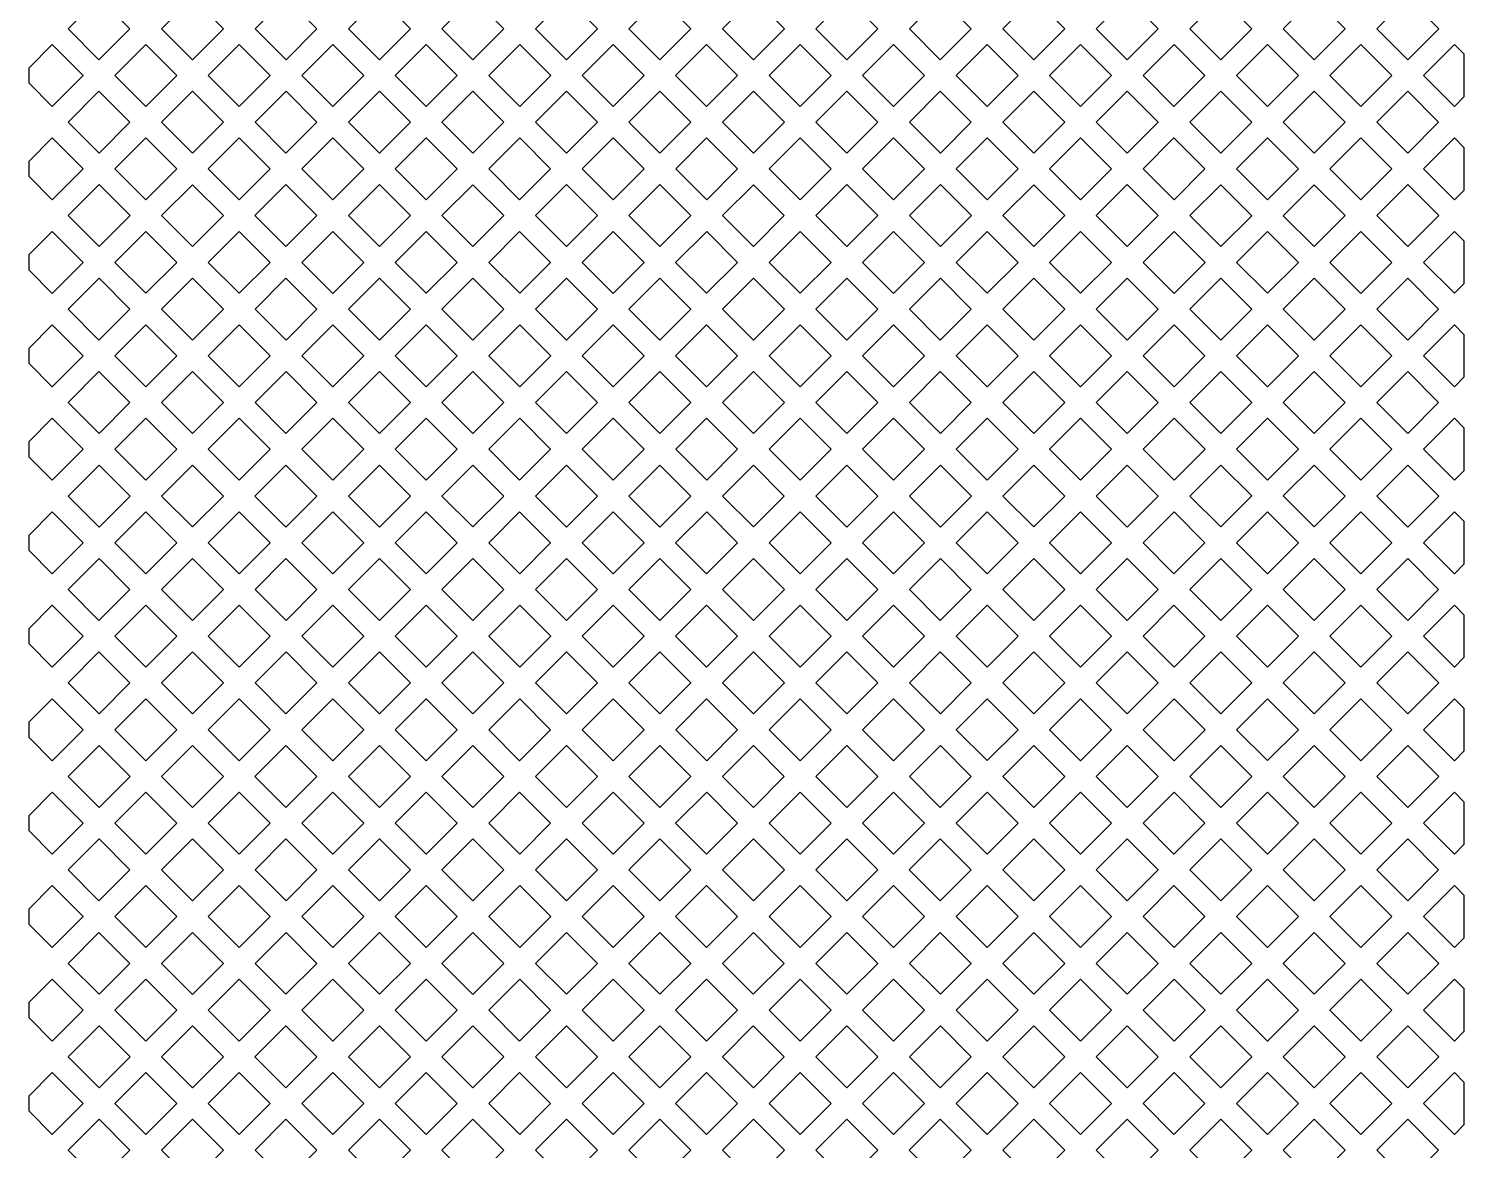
# Model space of a CAD drawing. Extents: x 726 to 4465, y 139 to 737.
# Drawn here: x 3900.275 to 3905.185, y 414.361 to 418.197 of the extents above; entities that cross this region are included whole.
import ezdxf

# ---------------------------------------------------------------- set-up
doc = ezdxf.new("R2010")
doc.units = 0
doc.layers.add('bak_bak_ttr1-bcq6716', color=11, linetype='Continuous')

msp = doc.modelspace()

# ---------------------------------------------------------------- linework, layer by layer
at = {"layer": 'bak_bak_ttr1-bcq6716'}
for points in [[(3900.4099, 418.1973), (3900.5158, 418.0914), (3900.6218, 418.1974), (3900.516, 418.3033)], [(3900.7296, 418.1974), (3900.8356, 418.0914), (3900.9416, 418.1974), (3900.8356, 418.3034)], [(3901.0494, 418.1974), (3901.1554, 418.0914), (3901.2613, 418.1973), (3901.1553, 418.3033)], [(3901.3691, 418.1973), (3901.4749, 418.0914), (3901.581, 418.1974), (3901.4751, 418.3033)], [(3901.6887, 418.1974), (3901.7947, 418.0914), (3901.9007, 418.1974), (3901.7947, 418.3034)], [(3902.0085, 418.1974), (3902.1145, 418.0914), (3902.2204, 418.1973), (3902.1144, 418.3033)], [(3902.3282, 418.1973), (3902.434, 418.0914), (3902.5401, 418.1974), (3902.4342, 418.3033)], [(3902.6478, 418.1974), (3902.7538, 418.0914), (3902.8598, 418.1974), (3902.7538, 418.3034)], [(3902.9676, 418.1974), (3903.0736, 418.0914), (3903.1795, 418.1973), (3903.0735, 418.3033)], [(3903.2873, 418.1973), (3903.3931, 418.0914), (3903.4992, 418.1974), (3903.3933, 418.3033)], [(3903.6069, 418.1974), (3903.7129, 418.0914), (3903.8188, 418.1973), (3903.7128, 418.3033)], [(3903.9266, 418.1973), (3904.0326, 418.0912), (3904.1386, 418.1973), (3904.0326, 418.3033)], [(3904.2464, 418.1973), (3904.3523, 418.0914), (3904.4583, 418.1974), (3904.3524, 418.3033)], [(3904.566, 418.1974), (3904.672, 418.0914), (3904.7779, 418.1973), (3904.6719, 418.3033)], [(3904.8857, 418.1973), (3904.9917, 418.0912), (3905.0977, 418.1973), (3904.9917, 418.3033)], [(3900.2754, 418.0123), (3900.3561, 417.9316), (3900.462, 418.0375), (3900.3561, 418.1434), (3900.2754, 418.0627)], [(3900.5697, 418.0375), (3900.6757, 417.9315), (3900.7817, 418.0375), (3900.6757, 418.1435)], [(3900.8895, 418.0375), (3900.9955, 417.9315), (3901.1015, 418.0375), (3900.9955, 418.1435)], [(3901.2093, 418.0375), (3901.3152, 417.9316), (3901.4211, 418.0375), (3901.3152, 418.1434)], [(3901.5288, 418.0375), (3901.6348, 417.9315), (3901.7408, 418.0375), (3901.6348, 418.1435)], [(3901.8486, 418.0375), (3901.9546, 417.9315), (3902.0606, 418.0375), (3901.9546, 418.1435)], [(3902.1684, 418.0375), (3902.2743, 417.9316), (3902.3802, 418.0375), (3902.2743, 418.1434)], [(3902.4879, 418.0375), (3902.5939, 417.9315), (3902.6999, 418.0375), (3902.5939, 418.1435)], [(3902.8077, 418.0375), (3902.9137, 417.9315), (3903.0197, 418.0375), (3902.9137, 418.1435)], [(3903.1275, 418.0375), (3903.2334, 417.9316), (3903.3393, 418.0375), (3903.2334, 418.1434)], [(3903.447, 418.0375), (3903.553, 417.9315), (3903.6591, 418.0375), (3903.553, 418.1435)], [(3903.7668, 418.0375), (3903.8728, 417.9315), (3903.9787, 418.0374), (3903.8727, 418.1434)], [(3904.0865, 418.0374), (3904.1924, 417.9315), (3904.2984, 418.0375), (3904.1925, 418.1434)], [(3904.4061, 418.0375), (3904.5121, 417.9315), (3904.6182, 418.0375), (3904.5121, 418.1435)], [(3904.7259, 418.0375), (3904.8319, 417.9315), (3904.9378, 418.0374), (3904.8318, 418.1434)], [(3905.0456, 418.0374), (3905.1515, 417.9315), (3905.1852, 417.9653), (3905.1852, 418.1097), (3905.1516, 418.1434)], [(3900.4099, 417.8777), (3900.516, 417.7717), (3900.6218, 417.8776), (3900.5158, 417.9836)], [(3900.7296, 417.8776), (3900.8356, 417.7716), (3900.9416, 417.8776), (3900.8356, 417.9836)], [(3901.0494, 417.8776), (3901.1553, 417.7717), (3901.2613, 417.8777), (3901.1554, 417.9836)], [(3901.3691, 417.8777), (3901.4751, 417.7717), (3901.581, 417.8776), (3901.4749, 417.9836)], [(3901.6887, 417.8776), (3901.7947, 417.7716), (3901.9007, 417.8776), (3901.7947, 417.9836)], [(3902.0085, 417.8776), (3902.1144, 417.7717), (3902.2204, 417.8777), (3902.1145, 417.9836)], [(3902.3282, 417.8777), (3902.4342, 417.7717), (3902.5401, 417.8776), (3902.434, 417.9836)], [(3902.6478, 417.8776), (3902.7538, 417.7716), (3902.8598, 417.8776), (3902.7538, 417.9836)], [(3902.9676, 417.8776), (3903.0735, 417.7717), (3903.1795, 417.8777), (3903.0736, 417.9836)], [(3903.2873, 417.8777), (3903.3933, 417.7717), (3903.4992, 417.8776), (3903.3931, 417.9836)], [(3903.6069, 417.8776), (3903.7129, 417.7716), (3903.8189, 417.8776), (3903.7129, 417.9836)], [(3903.9267, 417.8776), (3904.0326, 417.7717), (3904.1385, 417.8776), (3904.0326, 417.9835)], [(3904.2462, 417.8776), (3904.3523, 417.7716), (3904.4583, 417.8776), (3904.3523, 417.9836)], [(3904.566, 417.8776), (3904.672, 417.7716), (3904.7781, 417.8776), (3904.672, 417.9836)], [(3904.8858, 417.8776), (3904.9917, 417.7717), (3905.0976, 417.8776), (3904.9917, 417.9835)], [(3900.2754, 417.6925), (3900.3561, 417.6118), (3900.4621, 417.7178), (3900.3561, 417.8239), (3900.2754, 417.7432)], [(3900.5698, 417.7178), (3900.6759, 417.6118), (3900.7817, 417.7177), (3900.6757, 417.8237)], [(3900.8895, 417.7177), (3900.9954, 417.6118), (3901.1014, 417.7178), (3900.9955, 417.8237)], [(3901.2092, 417.7178), (3901.3152, 417.6118), (3901.4212, 417.7178), (3901.3152, 417.8238)], [(3901.5289, 417.7178), (3901.635, 417.6118), (3901.7408, 417.7177), (3901.6348, 417.8237)], [(3901.8486, 417.7177), (3901.9545, 417.6118), (3902.0605, 417.7178), (3901.9546, 417.8237)], [(3902.1683, 417.7178), (3902.2743, 417.6118), (3902.3803, 417.7178), (3902.2743, 417.8239)], [(3902.4881, 417.7178), (3902.5941, 417.6118), (3902.6999, 417.7177), (3902.5939, 417.8237)], [(3902.8077, 417.7177), (3902.9136, 417.6118), (3903.0196, 417.7178), (3902.9137, 417.8237)], [(3903.1274, 417.7178), (3903.2334, 417.6118), (3903.3394, 417.7178), (3903.2334, 417.8238)], [(3903.4472, 417.7178), (3903.5532, 417.6118), (3903.6591, 417.7177), (3903.553, 417.8237)], [(3903.7668, 417.7177), (3903.8727, 417.6118), (3903.9787, 417.7178), (3903.8728, 417.8237)], [(3904.0865, 417.7178), (3904.1925, 417.6118), (3904.2984, 417.7177), (3904.1924, 417.8237)], [(3904.4061, 417.7177), (3904.5121, 417.6117), (3904.6182, 417.7177), (3904.5121, 417.8237)], [(3904.7259, 417.7177), (3904.8318, 417.6118), (3904.9378, 417.7178), (3904.8319, 417.8237)], [(3905.0456, 417.7178), (3905.1516, 417.6118), (3905.1852, 417.6455), (3905.1852, 417.7899), (3905.1515, 417.8237)], [(3900.4099, 417.5579), (3900.516, 417.4519), (3900.622, 417.5579), (3900.516, 417.664)], [(3900.7297, 417.5579), (3900.8356, 417.4521), (3900.9415, 417.5579), (3900.8356, 417.6638)], [(3901.0493, 417.5579), (3901.1553, 417.4519), (3901.2613, 417.5579), (3901.1553, 417.664)], [(3901.3691, 417.5579), (3901.4751, 417.4519), (3901.5811, 417.5579), (3901.4751, 417.664)], [(3901.6888, 417.5579), (3901.7947, 417.4521), (3901.9006, 417.5579), (3901.7947, 417.6638)], [(3902.0084, 417.5579), (3902.1144, 417.4519), (3902.2204, 417.5579), (3902.1144, 417.664)], [(3902.3282, 417.5579), (3902.4342, 417.4519), (3902.5402, 417.5579), (3902.4342, 417.664)], [(3902.6479, 417.5579), (3902.7538, 417.4521), (3902.8597, 417.5579), (3902.7538, 417.6638)], [(3902.9675, 417.5579), (3903.0735, 417.4519), (3903.1795, 417.5579), (3903.0735, 417.664)], [(3903.2873, 417.5579), (3903.3933, 417.4519), (3903.4993, 417.5579), (3903.3933, 417.664)], [(3903.607, 417.5579), (3903.7129, 417.4521), (3903.8188, 417.5579), (3903.7129, 417.6638)], [(3903.9266, 417.5579), (3904.0326, 417.4519), (3904.1386, 417.5579), (3904.0326, 417.664)], [(3904.2464, 417.5579), (3904.3524, 417.4519), (3904.4583, 417.5578), (3904.3523, 417.6638)], [(3904.566, 417.5578), (3904.6719, 417.4519), (3904.7779, 417.5579), (3904.672, 417.6638)], [(3904.8857, 417.5579), (3904.9917, 417.4519), (3905.0977, 417.5579), (3904.9917, 417.664)], [(3900.2754, 417.3727), (3900.3561, 417.292), (3900.4621, 417.3981), (3900.3561, 417.5041), (3900.2754, 417.4234)], [(3900.5698, 417.3981), (3900.6757, 417.2922), (3900.7817, 417.3982), (3900.6759, 417.5041)], [(3900.8895, 417.3982), (3900.9955, 417.2922), (3901.1014, 417.3981), (3900.9954, 417.5041)], [(3901.2092, 417.3981), (3901.3152, 417.292), (3901.4212, 417.3981), (3901.3152, 417.5041)], [(3901.5289, 417.3981), (3901.6348, 417.2922), (3901.7408, 417.3982), (3901.635, 417.5041)], [(3901.8486, 417.3982), (3901.9546, 417.2922), (3902.0605, 417.3981), (3901.9545, 417.5041)], [(3902.1683, 417.3981), (3902.2743, 417.292), (3902.3803, 417.3981), (3902.2743, 417.5041)], [(3902.488, 417.3981), (3902.5939, 417.2922), (3902.7, 417.3982), (3902.5941, 417.5041)], [(3902.8077, 417.3982), (3902.9137, 417.2922), (3903.0196, 417.3981), (3902.9136, 417.5041)], [(3903.1274, 417.3981), (3903.2334, 417.292), (3903.3394, 417.3981), (3903.2334, 417.5041)], [(3903.4472, 417.3981), (3903.553, 417.2922), (3903.6591, 417.3982), (3903.5532, 417.5041)], [(3903.7668, 417.3982), (3903.8728, 417.2922), (3903.9787, 417.3981), (3903.8727, 417.5041)], [(3904.0865, 417.3981), (3904.1925, 417.292), (3904.2985, 417.3981), (3904.1925, 417.5041)], [(3904.4063, 417.3981), (3904.5121, 417.2922), (3904.618, 417.3981), (3904.5121, 417.5039)], [(3904.7258, 417.3981), (3904.8318, 417.292), (3904.9378, 417.3981), (3904.8318, 417.5041)], [(3905.0456, 417.3981), (3905.1515, 417.2922), (3905.1852, 417.3259), (3905.1852, 417.4704), (3905.1516, 417.5041)], [(3900.4099, 417.2382), (3900.5158, 417.1323), (3900.6218, 417.2383), (3900.516, 417.3442)], [(3900.7296, 417.2383), (3900.8356, 417.1323), (3900.9416, 417.2383), (3900.8356, 417.3443)], [(3901.0494, 417.2383), (3901.1554, 417.1323), (3901.2613, 417.2382), (3901.1553, 417.3442)], [(3901.3691, 417.2382), (3901.4749, 417.1323), (3901.581, 417.2383), (3901.4751, 417.3442)], [(3901.6887, 417.2383), (3901.7947, 417.1323), (3901.9007, 417.2383), (3901.7947, 417.3443)], [(3902.0085, 417.2383), (3902.1145, 417.1323), (3902.2204, 417.2382), (3902.1144, 417.3442)], [(3902.3282, 417.2382), (3902.434, 417.1323), (3902.5401, 417.2383), (3902.4342, 417.3442)], [(3902.6478, 417.2383), (3902.7538, 417.1323), (3902.8598, 417.2383), (3902.7538, 417.3443)], [(3902.9676, 417.2383), (3903.0736, 417.1323), (3903.1795, 417.2382), (3903.0735, 417.3442)], [(3903.2873, 417.2382), (3903.3931, 417.1323), (3903.4992, 417.2383), (3903.3933, 417.3442)], [(3903.6069, 417.2383), (3903.7129, 417.1323), (3903.8189, 417.2383), (3903.7129, 417.3443)], [(3903.9267, 417.2383), (3904.0327, 417.1323), (3904.1386, 417.2382), (3904.0326, 417.3442)], [(3904.2464, 417.2382), (3904.3523, 417.1323), (3904.4583, 417.2383), (3904.3524, 417.3442)], [(3904.566, 417.2383), (3904.672, 417.1323), (3904.7779, 417.2382), (3904.6719, 417.3442)], [(3904.8857, 417.2382), (3904.9916, 417.1323), (3905.0976, 417.2383), (3904.9917, 417.3442)], [(3900.2754, 417.0532), (3900.3561, 416.9725), (3900.462, 417.0784), (3900.3561, 417.1843), (3900.2754, 417.1036)], [(3900.5697, 417.0784), (3900.6757, 416.9724), (3900.7817, 417.0784), (3900.6757, 417.1844)], [(3900.8895, 417.0784), (3900.9955, 416.9724), (3901.1015, 417.0784), (3900.9955, 417.1844)], [(3901.2093, 417.0784), (3901.3152, 416.9725), (3901.4211, 417.0784), (3901.3152, 417.1843)], [(3901.5288, 417.0784), (3901.6348, 416.9724), (3901.7408, 417.0784), (3901.6348, 417.1844)], [(3901.8486, 417.0784), (3901.9546, 416.9724), (3902.0606, 417.0784), (3901.9546, 417.1844)], [(3902.1684, 417.0784), (3902.2743, 416.9725), (3902.3802, 417.0784), (3902.2743, 417.1843)], [(3902.4879, 417.0784), (3902.5939, 416.9724), (3902.6999, 417.0784), (3902.5939, 417.1844)], [(3902.8077, 417.0784), (3902.9137, 416.9724), (3903.0197, 417.0784), (3902.9137, 417.1844)], [(3903.1275, 417.0784), (3903.2334, 416.9725), (3903.3393, 417.0784), (3903.2334, 417.1843)], [(3903.447, 417.0784), (3903.553, 416.9724), (3903.6591, 417.0784), (3903.553, 417.1844)], [(3903.7668, 417.0784), (3903.8728, 416.9724), (3903.9788, 417.0784), (3903.8728, 417.1844)], [(3904.0866, 417.0784), (3904.1925, 416.9725), (3904.2984, 417.0784), (3904.1925, 417.1843)], [(3904.4061, 417.0784), (3904.5121, 416.9724), (3904.6182, 417.0784), (3904.5121, 417.1844)], [(3904.7259, 417.0784), (3904.8318, 416.9725), (3904.9377, 417.0784), (3904.8318, 417.1843)], [(3905.0454, 417.0784), (3905.1515, 416.9724), (3905.1852, 417.0062), (3905.1852, 417.1506), (3905.1515, 417.1844)], [(3900.4099, 416.9186), (3900.516, 416.8126), (3900.6218, 416.9185), (3900.5158, 417.0245)], [(3900.7296, 416.9185), (3900.8356, 416.8125), (3900.9416, 416.9185), (3900.8356, 417.0245)], [(3901.0494, 416.9185), (3901.1553, 416.8126), (3901.2613, 416.9186), (3901.1554, 417.0245)], [(3901.3691, 416.9186), (3901.4751, 416.8126), (3901.581, 416.9185), (3901.4749, 417.0245)], [(3901.6887, 416.9185), (3901.7947, 416.8125), (3901.9007, 416.9185), (3901.7947, 417.0245)], [(3902.0085, 416.9185), (3902.1144, 416.8126), (3902.2204, 416.9186), (3902.1145, 417.0245)], [(3902.3282, 416.9186), (3902.4342, 416.8126), (3902.5401, 416.9185), (3902.434, 417.0245)], [(3902.6478, 416.9185), (3902.7538, 416.8125), (3902.8598, 416.9185), (3902.7538, 417.0245)], [(3902.9676, 416.9185), (3903.0735, 416.8126), (3903.1795, 416.9186), (3903.0736, 417.0245)], [(3903.2873, 416.9186), (3903.3933, 416.8126), (3903.4992, 416.9185), (3903.3931, 417.0245)], [(3903.6069, 416.9185), (3903.7129, 416.8125), (3903.8189, 416.9185), (3903.7129, 417.0245)], [(3903.9267, 416.9185), (3904.0326, 416.8126), (3904.1386, 416.9186), (3904.0327, 417.0245)], [(3904.2464, 416.9186), (3904.3524, 416.8126), (3904.4583, 416.9185), (3904.3523, 417.0245)], [(3904.566, 416.9185), (3904.6719, 416.8126), (3904.7779, 416.9186), (3904.672, 417.0245)], [(3904.8857, 416.9186), (3904.9917, 416.8126), (3905.0976, 416.9185), (3904.9916, 417.0245)], [(3900.2754, 416.7334), (3900.3561, 416.6527), (3900.4621, 416.7587), (3900.3561, 416.8647), (3900.2754, 416.7841)], [(3900.5698, 416.7587), (3900.6759, 416.6527), (3900.7817, 416.7586), (3900.6757, 416.8646)], [(3900.8895, 416.7586), (3900.9954, 416.6527), (3901.1014, 416.7587), (3900.9955, 416.8646)], [(3901.2092, 416.7587), (3901.3152, 416.6527), (3901.4212, 416.7587), (3901.3152, 416.8647)], [(3901.5289, 416.7587), (3901.635, 416.6527), (3901.7408, 416.7586), (3901.6348, 416.8646)], [(3901.8486, 416.7586), (3901.9545, 416.6527), (3902.0605, 416.7587), (3901.9546, 416.8646)], [(3902.1683, 416.7587), (3902.2743, 416.6527), (3902.3803, 416.7587), (3902.2743, 416.8647)], [(3902.4881, 416.7587), (3902.5941, 416.6527), (3902.6999, 416.7586), (3902.5939, 416.8646)], [(3902.8077, 416.7586), (3902.9136, 416.6527), (3903.0196, 416.7587), (3902.9137, 416.8646)], [(3903.1274, 416.7587), (3903.2334, 416.6527), (3903.3394, 416.7587), (3903.2334, 416.8647)], [(3903.4472, 416.7587), (3903.5532, 416.6527), (3903.6591, 416.7586), (3903.553, 416.8646)], [(3903.7668, 416.7586), (3903.8727, 416.6527), (3903.9787, 416.7587), (3903.8728, 416.8646)], [(3904.0865, 416.7587), (3904.1925, 416.6527), (3904.2985, 416.7587), (3904.1925, 416.8647)], [(3904.4063, 416.7587), (3904.5121, 416.6528), (3904.618, 416.7587), (3904.5121, 416.8646)], [(3904.7258, 416.7587), (3904.8318, 416.6527), (3904.9378, 416.7587), (3904.8318, 416.8647)], [(3905.0456, 416.7587), (3905.1516, 416.6527), (3905.1852, 416.6864), (3905.1852, 416.8308), (3905.1515, 416.8646)], [(3900.4099, 416.5988), (3900.516, 416.4928), (3900.622, 416.5988), (3900.516, 416.7049)], [(3900.7297, 416.5988), (3900.8356, 416.493), (3900.9415, 416.5988), (3900.8356, 416.7047)], [(3901.0493, 416.5988), (3901.1553, 416.4928), (3901.2613, 416.5988), (3901.1553, 416.7049)], [(3901.3691, 416.5988), (3901.4751, 416.4928), (3901.5811, 416.5988), (3901.4751, 416.7049)], [(3901.6888, 416.5988), (3901.7947, 416.493), (3901.9006, 416.5988), (3901.7947, 416.7047)], [(3902.0084, 416.5988), (3902.1144, 416.4928), (3902.2204, 416.5988), (3902.1144, 416.7049)], [(3902.3282, 416.5988), (3902.4342, 416.4928), (3902.5402, 416.5988), (3902.4342, 416.7049)], [(3902.6479, 416.5988), (3902.7538, 416.493), (3902.8597, 416.5988), (3902.7538, 416.7047)], [(3902.9675, 416.5988), (3903.0735, 416.4928), (3903.1795, 416.5988), (3903.0735, 416.7049)], [(3903.2873, 416.5988), (3903.3933, 416.4928), (3903.4993, 416.5988), (3903.3933, 416.7049)], [(3903.607, 416.5988), (3903.7129, 416.493), (3903.8188, 416.5988), (3903.7129, 416.7047)], [(3903.9266, 416.5988), (3904.0326, 416.4928), (3904.1386, 416.5988), (3904.0326, 416.7049)], [(3904.2464, 416.5988), (3904.3523, 416.493), (3904.4583, 416.599), (3904.3524, 416.7049)], [(3904.566, 416.599), (3904.672, 416.493), (3904.7779, 416.5988), (3904.6719, 416.7049)], [(3904.8857, 416.5988), (3904.9917, 416.4928), (3905.0977, 416.5988), (3904.9917, 416.7049)], [(3900.2754, 416.4136), (3900.3561, 416.3329), (3900.4621, 416.4389), (3900.3561, 416.545), (3900.2754, 416.4643)], [(3900.5698, 416.4389), (3900.6757, 416.3331), (3900.7817, 416.4391), (3900.6759, 416.545)], [(3900.8895, 416.4391), (3900.9955, 416.3331), (3901.1014, 416.4389), (3900.9954, 416.545)], [(3901.2092, 416.4389), (3901.3152, 416.3329), (3901.4212, 416.4389), (3901.3152, 416.545)], [(3901.5289, 416.4389), (3901.6348, 416.3331), (3901.7408, 416.4391), (3901.635, 416.545)], [(3901.8486, 416.4391), (3901.9546, 416.3331), (3902.0605, 416.4389), (3901.9545, 416.545)], [(3902.1683, 416.4389), (3902.2743, 416.3329), (3902.3803, 416.4389), (3902.2743, 416.545)], [(3902.488, 416.4389), (3902.5939, 416.3331), (3902.6999, 416.4391), (3902.5941, 416.545)], [(3902.8077, 416.4391), (3902.9137, 416.3331), (3903.0196, 416.4389), (3902.9136, 416.545)], [(3903.1274, 416.4389), (3903.2334, 416.3329), (3903.3394, 416.4389), (3903.2334, 416.545)], [(3903.4472, 416.4389), (3903.553, 416.3331), (3903.6591, 416.4391), (3903.5532, 416.545)], [(3903.7668, 416.4391), (3903.8728, 416.3331), (3903.9787, 416.4389), (3903.8727, 416.545)], [(3904.0865, 416.4389), (3904.1924, 416.3331), (3904.2984, 416.4391), (3904.1925, 416.545)], [(3904.4061, 416.4391), (3904.5121, 416.3331), (3904.6182, 416.4391), (3904.5121, 416.5451)], [(3904.7259, 416.4391), (3904.8319, 416.3331), (3904.9378, 416.4389), (3904.8318, 416.545)], [(3905.0456, 416.4389), (3905.1515, 416.3331), (3905.1852, 416.3668), (3905.1852, 416.5113), (3905.1516, 416.545)], [(3900.4099, 416.2791), (3900.5158, 416.1732), (3900.6218, 416.2792), (3900.516, 416.3851)], [(3900.7296, 416.2792), (3900.8356, 416.1732), (3900.9416, 416.2792), (3900.8356, 416.3852)], [(3901.0494, 416.2792), (3901.1554, 416.1732), (3901.2613, 416.2791), (3901.1553, 416.3851)], [(3901.3691, 416.2791), (3901.4749, 416.1732), (3901.581, 416.2792), (3901.4751, 416.3851)], [(3901.6887, 416.2792), (3901.7947, 416.1732), (3901.9007, 416.2792), (3901.7947, 416.3852)], [(3902.0085, 416.2792), (3902.1145, 416.1732), (3902.2204, 416.2791), (3902.1144, 416.3851)], [(3902.3282, 416.2791), (3902.434, 416.1732), (3902.5401, 416.2792), (3902.4342, 416.3851)], [(3902.6478, 416.2792), (3902.7538, 416.1732), (3902.8598, 416.2792), (3902.7538, 416.3852)], [(3902.9676, 416.2792), (3903.0736, 416.1732), (3903.1795, 416.2791), (3903.0735, 416.3851)], [(3903.2873, 416.2791), (3903.3931, 416.1732), (3903.4992, 416.2792), (3903.3933, 416.3851)], [(3903.6069, 416.2792), (3903.7129, 416.1732), (3903.8189, 416.2792), (3903.7129, 416.3852)], [(3903.9267, 416.2792), (3904.0326, 416.1733), (3904.1385, 416.2792), (3904.0326, 416.3851)], [(3904.2462, 416.2792), (3904.3523, 416.1732), (3904.4583, 416.2792), (3904.3523, 416.3852)], [(3904.566, 416.2792), (3904.672, 416.1732), (3904.778, 416.2792), (3904.672, 416.3852)], [(3904.8858, 416.2792), (3904.9917, 416.1733), (3905.0976, 416.2792), (3904.9917, 416.3851)], [(3900.2754, 416.094), (3900.3561, 416.0134), (3900.462, 416.1193), (3900.3561, 416.2252), (3900.2754, 416.1445)], [(3900.5697, 416.1193), (3900.6757, 416.0133), (3900.7817, 416.1193), (3900.6757, 416.2253)], [(3900.8895, 416.1193), (3900.9955, 416.0133), (3901.1015, 416.1193), (3900.9955, 416.2253)], [(3901.2093, 416.1193), (3901.3152, 416.0134), (3901.4211, 416.1193), (3901.3152, 416.2252)], [(3901.5288, 416.1193), (3901.6348, 416.0133), (3901.7408, 416.1193), (3901.6348, 416.2253)], [(3901.8486, 416.1193), (3901.9546, 416.0133), (3902.0606, 416.1193), (3901.9546, 416.2253)], [(3902.1684, 416.1193), (3902.2743, 416.0134), (3902.3802, 416.1193), (3902.2743, 416.2252)], [(3902.4879, 416.1193), (3902.5939, 416.0133), (3902.6999, 416.1193), (3902.5939, 416.2253)], [(3902.8077, 416.1193), (3902.9137, 416.0133), (3903.0197, 416.1193), (3902.9137, 416.2253)], [(3903.1275, 416.1193), (3903.2334, 416.0134), (3903.3393, 416.1193), (3903.2334, 416.2252)], [(3903.447, 416.1193), (3903.553, 416.0133), (3903.6591, 416.1193), (3903.553, 416.2253)], [(3903.7668, 416.1193), (3903.8727, 416.0134), (3903.9787, 416.1194), (3903.8728, 416.2253)], [(3904.0865, 416.1194), (3904.1925, 416.0134), (3904.2984, 416.1193), (3904.1924, 416.2253)], [(3904.4061, 416.1193), (3904.5121, 416.0133), (3904.6182, 416.1193), (3904.5121, 416.2253)], [(3904.7259, 416.1193), (3904.8318, 416.0134), (3904.9378, 416.1194), (3904.8319, 416.2253)], [(3905.0456, 416.1194), (3905.1516, 416.0134), (3905.1852, 416.0471), (3905.1852, 416.1915), (3905.1515, 416.2253)], [(3900.4099, 415.9595), (3900.516, 415.8535), (3900.6218, 415.9594), (3900.5158, 416.0654)], [(3900.7296, 415.9594), (3900.8356, 415.8534), (3900.9416, 415.9594), (3900.8356, 416.0654)], [(3901.0494, 415.9594), (3901.1553, 415.8535), (3901.2613, 415.9595), (3901.1554, 416.0654)], [(3901.3691, 415.9595), (3901.4751, 415.8535), (3901.581, 415.9594), (3901.4749, 416.0654)], [(3901.6887, 415.9594), (3901.7947, 415.8534), (3901.9007, 415.9594), (3901.7947, 416.0654)], [(3902.0085, 415.9594), (3902.1144, 415.8535), (3902.2204, 415.9595), (3902.1145, 416.0654)], [(3902.3282, 415.9595), (3902.4342, 415.8535), (3902.5401, 415.9594), (3902.434, 416.0654)], [(3902.6478, 415.9594), (3902.7538, 415.8534), (3902.8598, 415.9594), (3902.7538, 416.0654)], [(3902.9676, 415.9594), (3903.0735, 415.8535), (3903.1795, 415.9595), (3903.0736, 416.0654)], [(3903.2873, 415.9595), (3903.3933, 415.8535), (3903.4992, 415.9594), (3903.3931, 416.0654)], [(3903.6069, 415.9594), (3903.7128, 415.8535), (3903.8188, 415.9595), (3903.7129, 416.0654)], [(3903.9266, 415.9595), (3904.0326, 415.8535), (3904.1386, 415.9595), (3904.0326, 416.0655)], [(3904.2464, 415.9595), (3904.3524, 415.8535), (3904.4583, 415.9594), (3904.3523, 416.0654)], [(3904.566, 415.9594), (3904.6719, 415.8535), (3904.7779, 415.9595), (3904.672, 416.0654)], [(3904.8857, 415.9595), (3904.9917, 415.8535), (3905.0977, 415.9595), (3904.9917, 416.0655)], [(3900.2754, 415.7743), (3900.3561, 415.6936), (3900.4621, 415.7996), (3900.3561, 415.9056), (3900.2754, 415.825)], [(3900.5698, 415.7996), (3900.6759, 415.6936), (3900.7817, 415.7995), (3900.6757, 415.9055)], [(3900.8895, 415.7995), (3900.9954, 415.6936), (3901.1014, 415.7996), (3900.9955, 415.9055)], [(3901.2092, 415.7996), (3901.3152, 415.6936), (3901.4212, 415.7996), (3901.3152, 415.9056)], [(3901.5289, 415.7996), (3901.635, 415.6936), (3901.7408, 415.7995), (3901.6348, 415.9055)], [(3901.8486, 415.7995), (3901.9545, 415.6936), (3902.0605, 415.7996), (3901.9546, 415.9055)], [(3902.1683, 415.7996), (3902.2743, 415.6936), (3902.3803, 415.7996), (3902.2743, 415.9056)], [(3902.4881, 415.7996), (3902.5941, 415.6936), (3902.6999, 415.7995), (3902.5939, 415.9055)], [(3902.8077, 415.7995), (3902.9136, 415.6936), (3903.0196, 415.7996), (3902.9137, 415.9055)], [(3903.1274, 415.7996), (3903.2334, 415.6936), (3903.3394, 415.7996), (3903.2334, 415.9056)], [(3903.4472, 415.7996), (3903.553, 415.6937), (3903.6589, 415.7996), (3903.553, 415.9055)], [(3903.7667, 415.7996), (3903.8727, 415.6936), (3903.9787, 415.7996), (3903.8727, 415.9056)], [(3904.0865, 415.7996), (3904.1925, 415.6936), (3904.2985, 415.7996), (3904.1925, 415.9056)], [(3904.4063, 415.7996), (3904.5121, 415.6937), (3904.618, 415.7996), (3904.5121, 415.9055)], [(3904.7258, 415.7996), (3904.8318, 415.6936), (3904.9378, 415.7996), (3904.8318, 415.9056)], [(3905.0456, 415.7996), (3905.1516, 415.6936), (3905.1852, 415.7273), (3905.1852, 415.872), (3905.1516, 415.9056)], [(3900.4099, 415.6397), (3900.516, 415.5337), (3900.622, 415.6397), (3900.516, 415.7457)], [(3900.7297, 415.6397), (3900.8356, 415.5338), (3900.9415, 415.6397), (3900.8356, 415.7456)], [(3901.0493, 415.6397), (3901.1553, 415.5337), (3901.2613, 415.6397), (3901.1553, 415.7457)], [(3901.3691, 415.6397), (3901.4751, 415.5337), (3901.5811, 415.6397), (3901.4751, 415.7457)], [(3901.6888, 415.6397), (3901.7947, 415.5339), (3901.9006, 415.6397), (3901.7947, 415.7456)], [(3902.0084, 415.6397), (3902.1144, 415.5337), (3902.2204, 415.6397), (3902.1144, 415.7457)], [(3902.3282, 415.6397), (3902.4342, 415.5337), (3902.5402, 415.6397), (3902.4342, 415.7458)], [(3902.6479, 415.6397), (3902.7538, 415.5339), (3902.8597, 415.6397), (3902.7538, 415.7456)], [(3902.9675, 415.6397), (3903.0735, 415.5337), (3903.1795, 415.6397), (3903.0735, 415.7457)], [(3903.2873, 415.6397), (3903.3931, 415.5339), (3903.4992, 415.6399), (3903.3933, 415.7457)], [(3903.6069, 415.6399), (3903.7129, 415.5339), (3903.8188, 415.6397), (3903.7128, 415.7457)], [(3903.9266, 415.6397), (3904.0326, 415.5337), (3904.1386, 415.6397), (3904.0326, 415.7457)], [(3904.2464, 415.6397), (3904.3523, 415.5338), (3904.4583, 415.6399), (3904.3524, 415.7458)], [(3904.566, 415.6399), (3904.672, 415.5339), (3904.7779, 415.6397), (3904.6719, 415.7457)], [(3904.8857, 415.6397), (3904.9917, 415.5337), (3905.0977, 415.6397), (3904.9917, 415.7457)], [(3900.2754, 415.4545), (3900.3561, 415.3738), (3900.4621, 415.4798), (3900.3561, 415.5859), (3900.2754, 415.5052)], [(3900.5698, 415.4798), (3900.6757, 415.374), (3900.7817, 415.48), (3900.6759, 415.5859)], [(3900.8895, 415.48), (3900.9955, 415.374), (3901.1014, 415.4798), (3900.9954, 415.5859)], [(3901.2092, 415.4798), (3901.3152, 415.3738), (3901.4212, 415.4798), (3901.3152, 415.5859)], [(3901.5289, 415.4798), (3901.6348, 415.374), (3901.7408, 415.48), (3901.635, 415.5859)], [(3901.8486, 415.48), (3901.9546, 415.374), (3902.0605, 415.4798), (3901.9545, 415.5859)], [(3902.1683, 415.4798), (3902.2743, 415.3738), (3902.3803, 415.4798), (3902.2743, 415.5859)], [(3902.488, 415.4798), (3902.5939, 415.374), (3902.7, 415.48), (3902.5941, 415.5859)], [(3902.8077, 415.48), (3902.9137, 415.374), (3903.0196, 415.4798), (3902.9136, 415.5859)], [(3903.1274, 415.4798), (3903.2333, 415.374), (3903.3393, 415.48), (3903.2334, 415.5859)], [(3903.447, 415.48), (3903.553, 415.374), (3903.6591, 415.48), (3903.553, 415.586)], [(3903.7668, 415.48), (3903.8728, 415.374), (3903.9787, 415.4798), (3903.8727, 415.5859)], [(3904.0865, 415.4798), (3904.1924, 415.374), (3904.2984, 415.48), (3904.1925, 415.5859)], [(3904.4061, 415.48), (3904.5121, 415.374), (3904.6182, 415.48), (3904.5121, 415.586)], [(3904.7259, 415.48), (3904.8319, 415.374), (3904.9378, 415.4798), (3904.8318, 415.5859)], [(3905.0456, 415.4798), (3905.1515, 415.374), (3905.1852, 415.4077), (3905.1852, 415.5522), (3905.1516, 415.5859)], [(3900.4099, 415.32), (3900.5158, 415.2141), (3900.6218, 415.3201), (3900.516, 415.426)], [(3900.7296, 415.3201), (3900.8356, 415.2141), (3900.9416, 415.3201), (3900.8356, 415.4261)], [(3901.0494, 415.3201), (3901.1554, 415.2141), (3901.2613, 415.32), (3901.1553, 415.426)], [(3901.3691, 415.32), (3901.4749, 415.2141), (3901.581, 415.3201), (3901.4751, 415.426)], [(3901.6887, 415.3201), (3901.7947, 415.2141), (3901.9007, 415.3201), (3901.7947, 415.4261)], [(3902.0085, 415.3201), (3902.1145, 415.2141), (3902.2204, 415.32), (3902.1144, 415.426)], [(3902.3282, 415.32), (3902.434, 415.2141), (3902.5401, 415.3201), (3902.4342, 415.426)], [(3902.6478, 415.3201), (3902.7538, 415.2141), (3902.8598, 415.3201), (3902.7538, 415.4261)], [(3902.9676, 415.3201), (3903.0735, 415.2142), (3903.1794, 415.3201), (3903.0735, 415.426)], [(3903.2871, 415.3201), (3903.3931, 415.2141), (3903.4992, 415.3201), (3903.3931, 415.4261)], [(3903.6069, 415.3201), (3903.7129, 415.2141), (3903.8189, 415.3201), (3903.7129, 415.4261)], [(3903.9267, 415.3201), (3904.0326, 415.2142), (3904.1385, 415.3201), (3904.0326, 415.426)], [(3904.2462, 415.3201), (3904.3523, 415.2141), (3904.4583, 415.3201), (3904.3523, 415.4261)], [(3904.566, 415.3201), (3904.672, 415.2141), (3904.7781, 415.3201), (3904.672, 415.4261)], [(3904.8858, 415.3201), (3904.9917, 415.2142), (3905.0976, 415.3201), (3904.9917, 415.426)], [(3900.2754, 415.1349), (3900.3561, 415.0543), (3900.462, 415.1602), (3900.3561, 415.2661), (3900.2754, 415.1854)], [(3900.5697, 415.1602), (3900.6757, 415.0542), (3900.7817, 415.1602), (3900.6757, 415.2662)], [(3900.8895, 415.1602), (3900.9955, 415.0542), (3901.1015, 415.1602), (3900.9955, 415.2662)], [(3901.2093, 415.1602), (3901.3152, 415.0543), (3901.4211, 415.1602), (3901.3152, 415.2661)], [(3901.5288, 415.1602), (3901.6348, 415.0542), (3901.7408, 415.1602), (3901.6348, 415.2662)], [(3901.8486, 415.1602), (3901.9546, 415.0542), (3902.0606, 415.1602), (3901.9546, 415.2662)], [(3902.1684, 415.1602), (3902.2743, 415.0543), (3902.3802, 415.1602), (3902.2743, 415.2661)], [(3902.4879, 415.1602), (3902.5939, 415.0542), (3902.6999, 415.1602), (3902.5939, 415.2662)], [(3902.8077, 415.1602), (3902.9136, 415.0543), (3903.0196, 415.1603), (3902.9137, 415.2662)], [(3903.1274, 415.1603), (3903.2334, 415.0543), (3903.3393, 415.1602), (3903.2333, 415.2662)], [(3903.447, 415.1602), (3903.553, 415.0542), (3903.6591, 415.1602), (3903.553, 415.2662)], [(3903.7668, 415.1602), (3903.8727, 415.0543), (3903.9787, 415.1603), (3903.8728, 415.2662)], [(3904.0865, 415.1603), (3904.1925, 415.0543), (3904.2984, 415.1602), (3904.1924, 415.2662)], [(3904.4061, 415.1602), (3904.5121, 415.0542), (3904.6182, 415.1602), (3904.5121, 415.2662)], [(3904.7259, 415.1602), (3904.8318, 415.0543), (3904.9378, 415.1603), (3904.8319, 415.2662)], [(3905.0456, 415.1603), (3905.1516, 415.0543), (3905.1852, 415.088), (3905.1852, 415.2324), (3905.1515, 415.2662)], [(3900.4099, 415.0004), (3900.516, 414.8944), (3900.6218, 415.0003), (3900.5158, 415.1063)], [(3900.7296, 415.0003), (3900.8356, 414.8943), (3900.9416, 415.0003), (3900.8356, 415.1063)], [(3901.0494, 415.0003), (3901.1553, 414.8944), (3901.2613, 415.0004), (3901.1554, 415.1063)], [(3901.3691, 415.0004), (3901.4751, 414.8944), (3901.581, 415.0003), (3901.4749, 415.1063)], [(3901.6887, 415.0003), (3901.7947, 414.8943), (3901.9007, 415.0003), (3901.7947, 415.1063)], [(3902.0085, 415.0003), (3902.1144, 414.8944), (3902.2204, 415.0004), (3902.1145, 415.1063)], [(3902.3282, 415.0004), (3902.4342, 414.8944), (3902.5401, 415.0003), (3902.434, 415.1063)], [(3902.6478, 415.0003), (3902.7537, 414.8944), (3902.8597, 415.0004), (3902.7538, 415.1063)], [(3902.9675, 415.0004), (3903.0735, 414.8944), (3903.1795, 415.0004), (3903.0735, 415.1064)], [(3903.2873, 415.0004), (3903.3933, 414.8944), (3903.4992, 415.0003), (3903.3931, 415.1063)], [(3903.6069, 415.0003), (3903.7128, 414.8944), (3903.8188, 415.0004), (3903.7129, 415.1063)], [(3903.9266, 415.0004), (3904.0326, 414.8944), (3904.1386, 415.0004), (3904.0326, 415.1064)], [(3904.2464, 415.0004), (3904.3524, 414.8944), (3904.4583, 415.0003), (3904.3523, 415.1063)], [(3904.566, 415.0003), (3904.6719, 414.8944), (3904.7779, 415.0004), (3904.672, 415.1063)], [(3904.8857, 415.0004), (3904.9917, 414.8944), (3905.0977, 415.0004), (3904.9917, 415.1064)], [(3900.2754, 414.8152), (3900.3561, 414.7345), (3900.4621, 414.8405), (3900.3561, 414.9465), (3900.2754, 414.8659)], [(3900.5698, 414.8405), (3900.6759, 414.7345), (3900.7817, 414.8404), (3900.6757, 414.9464)], [(3900.8895, 414.8404), (3900.9954, 414.7345), (3901.1014, 414.8405), (3900.9955, 414.9464)], [(3901.2092, 414.8405), (3901.3152, 414.7345), (3901.4212, 414.8405), (3901.3152, 414.9465)], [(3901.5289, 414.8405), (3901.635, 414.7345), (3901.7408, 414.8404), (3901.6348, 414.9464)], [(3901.8486, 414.8404), (3901.9545, 414.7345), (3902.0605, 414.8405), (3901.9546, 414.9464)], [(3902.1683, 414.8405), (3902.2743, 414.7345), (3902.3803, 414.8405), (3902.2743, 414.9465)], [(3902.488, 414.8405), (3902.5939, 414.7346), (3902.6998, 414.8405), (3902.5939, 414.9464)], [(3902.8076, 414.8405), (3902.9136, 414.7345), (3903.0196, 414.8405), (3902.9136, 414.9465)], [(3903.1274, 414.8405), (3903.2334, 414.7345), (3903.3394, 414.8405), (3903.2334, 414.9465)], [(3903.4472, 414.8405), (3903.553, 414.7346), (3903.6589, 414.8405), (3903.553, 414.9464)], [(3903.7667, 414.8405), (3903.8727, 414.7345), (3903.9787, 414.8405), (3903.8727, 414.9465)], [(3904.0865, 414.8405), (3904.1925, 414.7345), (3904.2985, 414.8405), (3904.1925, 414.9465)], [(3904.4063, 414.8405), (3904.5121, 414.7346), (3904.618, 414.8405), (3904.5121, 414.9464)], [(3904.7258, 414.8405), (3904.8318, 414.7345), (3904.9378, 414.8405), (3904.8318, 414.9465)], [(3905.0456, 414.8405), (3905.1516, 414.7345), (3905.1852, 414.7682), (3905.1852, 414.9129), (3905.1516, 414.9465)], [(3900.4099, 414.6806), (3900.516, 414.5746), (3900.622, 414.6806), (3900.516, 414.7866)], [(3900.7297, 414.6806), (3900.8356, 414.5747), (3900.9415, 414.6806), (3900.8356, 414.7865)], [(3901.0493, 414.6806), (3901.1553, 414.5746), (3901.2613, 414.6806), (3901.1553, 414.7866)], [(3901.3691, 414.6806), (3901.4751, 414.5746), (3901.5811, 414.6806), (3901.4751, 414.7866)], [(3901.6888, 414.6806), (3901.7947, 414.5747), (3901.9006, 414.6806), (3901.7947, 414.7865)], [(3902.0084, 414.6806), (3902.1144, 414.5746), (3902.2204, 414.6806), (3902.1144, 414.7866)], [(3902.3282, 414.6806), (3902.434, 414.5747), (3902.5401, 414.6808), (3902.4342, 414.7866)], [(3902.6478, 414.6808), (3902.7538, 414.5747), (3902.8597, 414.6806), (3902.7537, 414.7866)], [(3902.9675, 414.6806), (3903.0735, 414.5746), (3903.1795, 414.6806), (3903.0735, 414.7866)], [(3903.2873, 414.6806), (3903.3931, 414.5747), (3903.4992, 414.6808), (3903.3933, 414.7866)], [(3903.6069, 414.6808), (3903.7129, 414.5747), (3903.8188, 414.6806), (3903.7128, 414.7866)], [(3903.9266, 414.6806), (3904.0326, 414.5746), (3904.1386, 414.6806), (3904.0326, 414.7866)], [(3904.2464, 414.6806), (3904.3523, 414.5747), (3904.4583, 414.6808), (3904.3524, 414.7866)], [(3904.566, 414.6808), (3904.672, 414.5747), (3904.7779, 414.6806), (3904.6719, 414.7866)], [(3904.8857, 414.6806), (3904.9917, 414.5746), (3905.0977, 414.6806), (3904.9917, 414.7866)], [(3900.2754, 414.4956), (3900.3562, 414.4149), (3900.4621, 414.5207), (3900.3561, 414.6268), (3900.2754, 414.5461)], [(3900.5698, 414.5207), (3900.6757, 414.4149), (3900.7817, 414.5209), (3900.6759, 414.6268)], [(3900.8895, 414.5209), (3900.9955, 414.4149), (3901.1014, 414.5207), (3900.9954, 414.6268)], [(3901.2092, 414.5207), (3901.3152, 414.4147), (3901.4212, 414.5207), (3901.3152, 414.6268)], [(3901.5289, 414.5207), (3901.6348, 414.4149), (3901.7408, 414.5209), (3901.635, 414.6268)], [(3901.8486, 414.5209), (3901.9546, 414.4149), (3902.0605, 414.5207), (3901.9545, 414.6268)], [(3902.1683, 414.5207), (3902.2742, 414.4149), (3902.3802, 414.5209), (3902.2743, 414.6268)], [(3902.4879, 414.5209), (3902.5939, 414.4149), (3902.6999, 414.5209), (3902.5939, 414.6269)], [(3902.8077, 414.5209), (3902.9137, 414.4149), (3903.0196, 414.5207), (3902.9136, 414.6268)], [(3903.1274, 414.5207), (3903.2333, 414.4149), (3903.3393, 414.5209), (3903.2334, 414.6268)], [(3903.447, 414.5209), (3903.553, 414.4149), (3903.6591, 414.5209), (3903.553, 414.6269)], [(3903.7668, 414.5209), (3903.8728, 414.4149), (3903.9787, 414.5207), (3903.8727, 414.6268)], [(3904.0865, 414.5207), (3904.1924, 414.4149), (3904.2984, 414.5209), (3904.1925, 414.6268)], [(3904.4061, 414.5209), (3904.5121, 414.4149), (3904.6182, 414.5209), (3904.5121, 414.6269)], [(3904.7259, 414.5209), (3904.8319, 414.4149), (3904.9378, 414.5207), (3904.8318, 414.6268)], [(3905.0456, 414.5207), (3905.1515, 414.4149), (3905.1852, 414.4486), (3905.1852, 414.5931), (3905.1516, 414.6268)], [(3900.4101, 414.361), (3900.516, 414.2551), (3900.6218, 414.361), (3900.516, 414.4669)], [(3900.7296, 414.361), (3900.8356, 414.255), (3900.9416, 414.361), (3900.8356, 414.467)], [(3901.0494, 414.361), (3901.1554, 414.255), (3901.2613, 414.3608), (3901.1553, 414.4669)], [(3901.3691, 414.3608), (3901.4749, 414.255), (3901.581, 414.361), (3901.4751, 414.4669)], [(3901.6887, 414.361), (3901.7947, 414.255), (3901.9007, 414.361), (3901.7947, 414.467)], [(3902.0085, 414.361), (3902.1144, 414.2551), (3902.2203, 414.361), (3902.1144, 414.4669)], [(3902.328, 414.361), (3902.434, 414.255), (3902.5401, 414.361), (3902.434, 414.467)], [(3902.6478, 414.361), (3902.7538, 414.255), (3902.8598, 414.361), (3902.7538, 414.467)], [(3902.9676, 414.361), (3903.0735, 414.2551), (3903.1794, 414.361), (3903.0735, 414.4669)], [(3903.2871, 414.361), (3903.3931, 414.255), (3903.4992, 414.361), (3903.3931, 414.467)], [(3903.6069, 414.361), (3903.7129, 414.255), (3903.8189, 414.361), (3903.7129, 414.467)], [(3903.9267, 414.361), (3904.0326, 414.2551), (3904.1385, 414.361), (3904.0326, 414.4669)], [(3904.2462, 414.361), (3904.3523, 414.255), (3904.4583, 414.361), (3904.3523, 414.467)], [(3904.566, 414.361), (3904.672, 414.255), (3904.7781, 414.361), (3904.672, 414.467)], [(3904.8858, 414.361), (3904.9917, 414.2551), (3905.0976, 414.361), (3904.9917, 414.4669)]]:
    msp.add_lwpolyline(points, close=True, dxfattribs=at)

doc.saveas('drawing.dxf')
